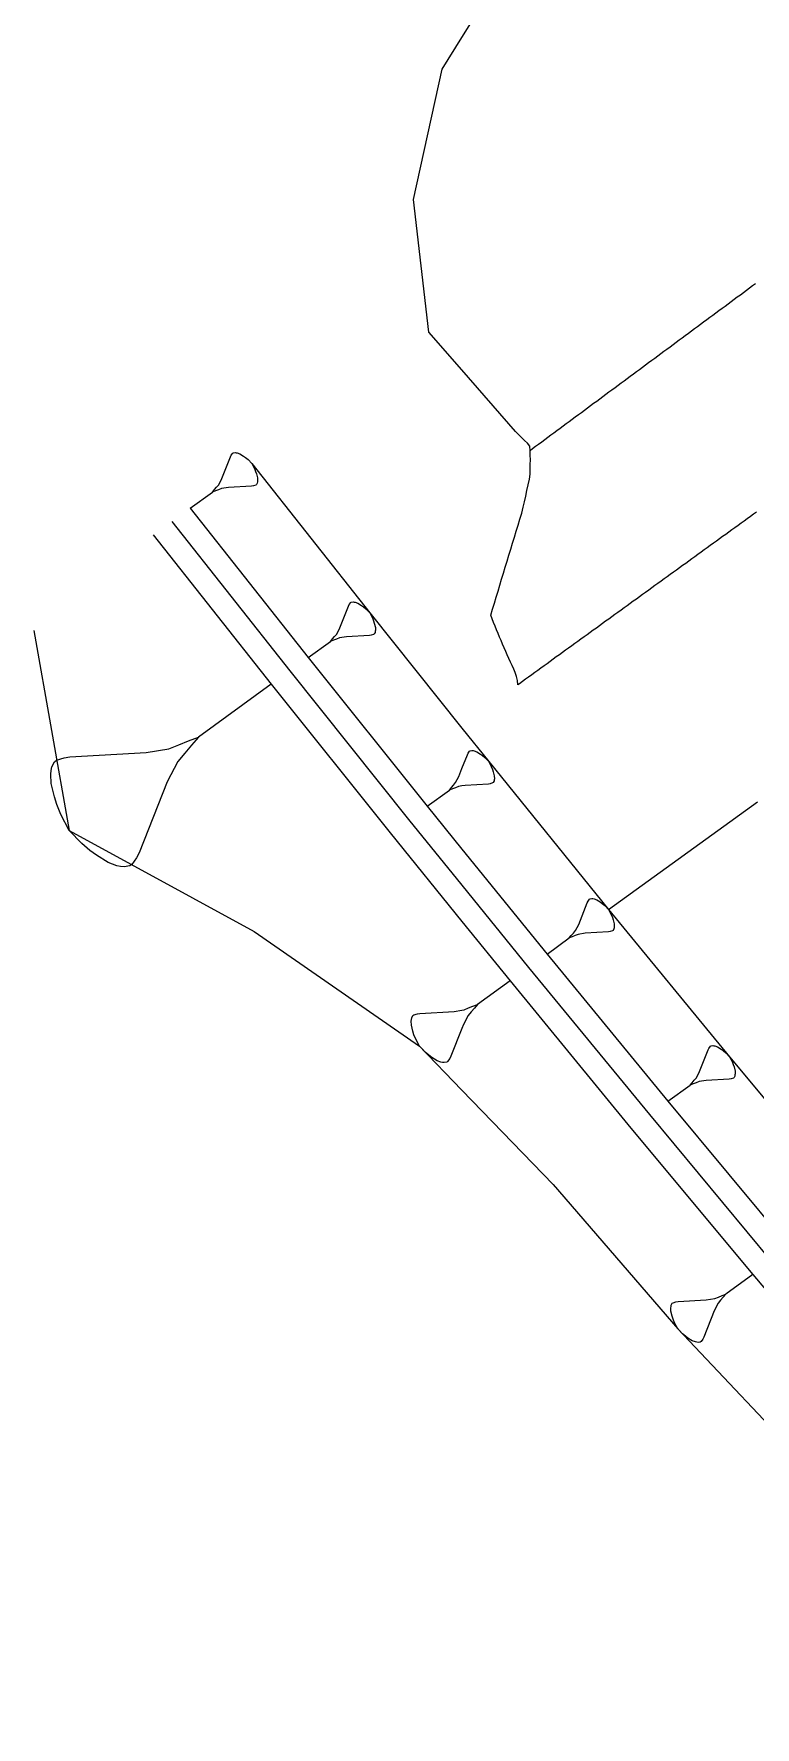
# Model space of a CAD drawing. Extents: x 386889 to 386983, y 803309 to 803473.
# Drawn here: x 386888.74 to 386907.71, y 803406.41 to 803450.93 of the extents above; entities that cross this region are included whole.
import ezdxf

# ---------------------------------------------------------------- set-up
doc = ezdxf.new("R2010")
doc.units = 0
doc.layers.get('0').update_dxf_attribs({"linetype": 'CONTINUOUS'})

msp = doc.modelspace()

# ---------------------------------------------------------------- linework, layer by layer
at = {"color": 7}
for p, q in [((386893.9123, 803439.8081), (386893.9337, 803439.849)), ((386893.9337, 803439.849), (386893.9717, 803439.9019)), ((386893.9717, 803439.9019), (386893.9884, 803439.914)), ((386893.9884, 803439.914), (386894.0339, 803439.9215)), ((386894.0339, 803439.9215), (386894.0627, 803439.9169)), ((386894.0627, 803439.9169), (386894.0915, 803439.9122)), ((386894.0915, 803439.9122), (386894.1611, 803439.8863)), ((386894.1611, 803439.8863), (386894.255, 803439.8269)), ((386893.688, 803439.2387), (386893.9123, 803439.8081)), ((386894.255, 803439.8269), (386894.3079, 803439.7889)), ((386894.3079, 803439.7889), (386894.373, 803439.7341)), ((386894.373, 803439.7341), (386894.4743, 803439.6293)), ((386894.4743, 803439.6293), (386894.5421, 803439.5002)), ((386894.5421, 803439.5002), (386894.5737, 803439.4213)), ((386894.5737, 803439.4213), (386894.5933, 803439.3591)), ((386893.4932, 803438.9452), (386893.5479, 803439.0102)), ((386893.5479, 803439.0102), (386893.6026, 803439.0752)), ((386893.6751, 803438.975), (386893.5962, 803438.9434)), ((386893.6026, 803439.0752), (386893.688, 803439.2387)), ((386893.8571, 803439.0048), (386893.6751, 803438.975)), ((386894.4681, 803439.0396), (386893.8571, 803439.0048)), ((386894.5136, 803439.047), (386894.4681, 803439.0396)), ((386894.5758, 803439.0666), (386894.5136, 803439.047)), ((386894.5925, 803439.0787), (386894.5758, 803439.0666)), ((386894.6139, 803439.1195), (386894.5925, 803439.0787)), ((386894.5933, 803439.3591), (386894.6203, 803439.2514)), ((386894.6185, 803439.1483), (386894.6139, 803439.1195)), ((386894.6231, 803439.1771), (386894.6185, 803439.1483)), ((386894.6203, 803439.2514), (386894.6231, 803439.1771)), ((386892.8537, 803438.4572), (386893.4384, 803438.8801)), ((386893.4384, 803438.8801), (386893.4932, 803438.9452)), ((386893.5173, 803438.9117), (386893.4384, 803438.8801)), ((386893.5962, 803438.9434), (386893.5173, 803438.9117)), ((386896.7904, 803435.3119), (386897.0147, 803435.8812)), ((386897.0147, 803435.8812), (386897.0361, 803435.9221)), ((386897.0361, 803435.9221), (386897.0741, 803435.9751)), ((386897.0741, 803435.9751), (386897.0908, 803435.9872)), ((386897.0908, 803435.9872), (386897.1363, 803435.9946)), ((386897.1363, 803435.9946), (386897.1651, 803435.99)), ((386897.1651, 803435.99), (386897.1939, 803435.9854)), ((386897.1939, 803435.9854), (386897.2635, 803435.9594)), ((386897.2635, 803435.9594), (386897.3574, 803435.9)), ((386897.3574, 803435.9), (386897.4103, 803435.862)), ((386897.4103, 803435.862), (386897.4754, 803435.8073)), ((386897.4754, 803435.8073), (386897.5767, 803435.7024)), ((386897.5767, 803435.7024), (386897.6445, 803435.5734)), ((386897.6445, 803435.5734), (386897.6762, 803435.4944)), ((386897.6762, 803435.4944), (386897.6957, 803435.4322)), ((386897.6957, 803435.4322), (386897.7227, 803435.3245)), ((386895.9561, 803434.5303), (386896.5408, 803434.9532)), ((386896.5408, 803434.9532), (386896.5956, 803435.0183)), ((386896.6197, 803434.9849), (386896.5408, 803434.9532)), ((386896.5956, 803435.0183), (386896.6503, 803435.0833)), ((386896.6986, 803435.0165), (386896.6197, 803434.9849)), ((386896.6503, 803435.0833), (386896.7051, 803435.1484)), ((386896.7775, 803435.0481), (386896.6986, 803435.0165)), ((386896.7051, 803435.1484), (386896.7904, 803435.3119)), ((386896.9595, 803435.078), (386896.7775, 803435.0481)), ((386897.5705, 803435.1127), (386896.9595, 803435.078)), ((386897.616, 803435.1202), (386897.5705, 803435.1127)), ((386897.6782, 803435.1397), (386897.616, 803435.1202)), ((386897.695, 803435.1518), (386897.6782, 803435.1397)), ((386897.7163, 803435.1927), (386897.695, 803435.1518)), ((386897.7209, 803435.2215), (386897.7163, 803435.1927)), ((386897.7255, 803435.2502), (386897.7209, 803435.2215)), ((386897.7227, 803435.3245), (386897.7255, 803435.2502)), ((386894.9837, 803433.8271), (386893.0661, 803432.4402)), ((386892.5485, 803432.2328), (386892.8073, 803432.3365)), ((386892.8073, 803432.3365), (386893.0661, 803432.4402)), ((386893.0661, 803432.4402), (386892.8865, 803432.2269)), ((386889.2811, 803431.7891), (386889.3359, 803431.8287)), ((386889.3359, 803431.8287), (386889.5399, 803431.8928)), ((386889.5399, 803431.8928), (386889.6891, 803431.9173)), ((386889.6891, 803431.9173), (386891.6929, 803432.0313)), ((386891.6929, 803432.0313), (386892.2897, 803432.1291)), ((386892.2897, 803432.1291), (386892.5485, 803432.2328)), ((386892.707, 803432.0137), (386892.5274, 803431.8004)), ((386892.8865, 803432.2269), (386892.707, 803432.0137)), ((386900, 803431.6098), (386900.1432, 803431.9732)), ((386900.1432, 803431.9732), (386900.1645, 803432.0141)), ((386900.1645, 803432.0141), (386900.2026, 803432.067)), ((386900.2026, 803432.067), (386900.2193, 803432.0791)), ((386900.2193, 803432.0791), (386900.2648, 803432.0866)), ((386900.2648, 803432.0866), (386900.2935, 803432.082)), ((386900.2935, 803432.082), (386900.3223, 803432.0773)), ((386900.3223, 803432.0773), (386900.392, 803432.0514)), ((386900.392, 803432.0514), (386900.4858, 803431.992)), ((386900.4858, 803431.992), (386900.5388, 803431.954)), ((386900.5388, 803431.954), (386900.6038, 803431.8992)), ((386900.6038, 803431.8992), (386900.7051, 803431.7944)), ((386889.1808, 803431.4662), (386889.196, 803431.5606)), ((386889.1901, 803431.2226), (386889.1808, 803431.4662)), ((386889.196, 803431.5606), (386889.2112, 803431.6551)), ((386889.2112, 803431.6551), (386889.2811, 803431.7891)), ((386892.5274, 803431.8004), (386892.2476, 803431.2642)), ((386899.8335, 803431.2403), (386899.9188, 803431.4038)), ((386899.9188, 803431.4038), (386900, 803431.6098)), ((386900.7051, 803431.7944), (386900.773, 803431.6653)), ((386900.773, 803431.6653), (386900.8046, 803431.5864)), ((386900.8046, 803431.5864), (386900.8241, 803431.5242)), ((386900.8241, 803431.5242), (386900.8511, 803431.4165)), ((386900.8511, 803431.4165), (386900.854, 803431.3422)), ((386889.2787, 803430.8694), (386889.1901, 803431.2226)), ((386892.2476, 803431.2642), (386891.5119, 803429.3969)), ((386899.0845, 803430.6223), (386899.6693, 803431.0452)), ((386899.6693, 803431.0452), (386899.724, 803431.1103)), ((386899.7482, 803431.0768), (386899.6693, 803431.0452)), ((386899.724, 803431.1103), (386899.7788, 803431.1753)), ((386899.8271, 803431.1085), (386899.7482, 803431.0768)), ((386899.7788, 803431.1753), (386899.8335, 803431.2403)), ((386899.906, 803431.1401), (386899.8271, 803431.1085)), ((386900, 803431.1555), (386899.906, 803431.1401)), ((386900.088, 803431.1699), (386900, 803431.1555)), ((386900.699, 803431.2047), (386900.088, 803431.1699)), ((386900.7445, 803431.2121), (386900.699, 803431.2047)), ((386900.8067, 803431.2317), (386900.7445, 803431.2121)), ((386900.8234, 803431.2438), (386900.8067, 803431.2317)), ((386900.8447, 803431.2846), (386900.8234, 803431.2438)), ((386900.8494, 803431.3134), (386900.8447, 803431.2846)), ((386900.854, 803431.3422), (386900.8494, 803431.3134)), ((386889.3428, 803430.6654), (386889.2787, 803430.8694)), ((386889.4465, 803430.4066), (386889.3428, 803430.6654)), ((386903.8596, 803427.9052), (386907.7754, 803430.7371)), ((386889.6691, 803429.9835), (386889.4465, 803430.4066)), ((386890.0012, 803429.6396), (386889.6691, 803429.9835)), ((386890.2145, 803429.46), (386890.0012, 803429.6396)), ((386890.3882, 803429.3353), (386890.2145, 803429.46)), ((386890.6959, 803429.1406), (386890.3882, 803429.3353)), ((386891.4419, 803429.2629), (386891.3172, 803429.0892)), ((386891.5119, 803429.3969), (386891.4419, 803429.2629)), ((386890.9243, 803429.0555), (386890.6959, 803429.1406)), ((386891.0188, 803429.0403), (386890.9243, 803429.0555)), ((386891.1132, 803429.0251), (386891.0188, 803429.0403)), ((386891.2624, 803429.0496), (386891.1132, 803429.0251)), ((386891.3172, 803429.0892), (386891.2624, 803429.0496)), ((386903.0733, 803427.5146), (386903.2977, 803428.084)), ((386903.2977, 803428.084), (386903.319, 803428.1249)), ((386903.319, 803428.1249), (386903.357, 803428.1778)), ((386903.357, 803428.1778), (386903.3738, 803428.1899)), ((386903.3738, 803428.1899), (386903.4193, 803428.1974)), ((386903.4193, 803428.1974), (386903.448, 803428.1928)), ((386903.448, 803428.1928), (386903.4768, 803428.1881)), ((386903.4768, 803428.1881), (386903.5465, 803428.1622)), ((386903.5465, 803428.1622), (386903.6403, 803428.1028)), ((386903.6403, 803428.1028), (386903.6933, 803428.0648)), ((386903.6933, 803428.0648), (386903.7583, 803428.01)), ((386903.7583, 803428.01), (386903.8596, 803427.9052)), ((386903.8596, 803427.9052), (386903.9275, 803427.7761)), ((386902.988, 803427.3511), (386903.0733, 803427.5146)), ((386903.9275, 803427.7761), (386903.9591, 803427.6972)), ((386903.9591, 803427.6972), (386903.9786, 803427.635)), ((386903.9992, 803427.3954), (386903.9779, 803427.3546)), ((386903.9786, 803427.635), (386904.0056, 803427.5273)), ((386904.0039, 803427.4242), (386903.9992, 803427.3954)), ((386904.0085, 803427.453), (386904.0039, 803427.4242)), ((386904.0056, 803427.5273), (386904.0085, 803427.453)), ((386902.239, 803426.7331), (386902.8238, 803427.156)), ((386902.8238, 803427.156), (386902.8785, 803427.2211)), ((386902.9027, 803427.1876), (386902.8238, 803427.156)), ((386902.8785, 803427.2211), (386902.9333, 803427.2861)), ((386902.9816, 803427.2193), (386902.9027, 803427.1876)), ((386902.9333, 803427.2861), (386902.988, 803427.3511)), ((386903.0605, 803427.2509), (386902.9816, 803427.2193)), ((386903.2425, 803427.2807), (386903.0605, 803427.2509)), ((386903.8535, 803427.3155), (386903.2425, 803427.2807)), ((386903.899, 803427.3229), (386903.8535, 803427.3155)), ((386903.9612, 803427.3425), (386903.899, 803427.3229)), ((386903.9779, 803427.3546), (386903.9612, 803427.3425)), ((386901.2667, 803426.0299), (386900.4075, 803425.4085)), ((386898.7363, 803425.1346), (386898.8277, 803425.1633)), ((386898.8277, 803425.1633), (386898.8946, 803425.1742)), ((386898.8946, 803425.1742), (386899.7923, 803425.2253)), ((386899.7923, 803425.2253), (386900, 803425.2594)), ((386900, 803425.2594), (386900.0597, 803425.2691)), ((386900.0597, 803425.2691), (386900.1756, 803425.3156)), ((386900.2466, 803425.2174), (386900.1662, 803425.1219)), ((386900.1756, 803425.3156), (386900.2916, 803425.3621)), ((386900.3271, 803425.313), (386900.2466, 803425.2174)), ((386900.2916, 803425.3621), (386900.4075, 803425.4085)), ((386900.4075, 803425.4085), (386900.3271, 803425.313)), ((386898.6668, 803424.9722), (386898.6736, 803425.0145)), ((386898.671, 803424.863), (386898.6668, 803424.9722)), ((386898.7107, 803424.7048), (386898.671, 803424.863)), ((386898.6736, 803425.0145), (386898.6804, 803425.0568)), ((386898.6804, 803425.0568), (386898.7118, 803425.1168)), ((386898.7394, 803424.6134), (386898.7107, 803424.7048)), ((386898.7118, 803425.1168), (386898.7363, 803425.1346)), ((386900, 803424.778), (386899.7112, 803424.0451)), ((386900.0408, 803424.8816), (386900, 803424.778)), ((386900.1662, 803425.1219), (386900.0408, 803424.8816)), ((386898.7859, 803424.4974), (386898.7394, 803424.6134)), ((386898.8856, 803424.3079), (386898.7859, 803424.4974)), ((386899.0344, 803424.1538), (386898.8856, 803424.3079)), ((386906.4995, 803424.2545), (386906.5376, 803424.3075)), ((386906.5376, 803424.3075), (386906.5543, 803424.3196)), ((386906.5543, 803424.3196), (386906.5998, 803424.327)), ((386906.5998, 803424.327), (386906.6286, 803424.3224)), ((386906.6286, 803424.3224), (386906.6574, 803424.3178)), ((386906.6574, 803424.3178), (386906.727, 803424.2918)), ((386906.727, 803424.2918), (386906.8209, 803424.2324)), ((386899.13, 803424.0733), (386899.0344, 803424.1538)), ((386899.2078, 803424.0175), (386899.13, 803424.0733)), ((386899.3456, 803423.9302), (386899.2078, 803424.0175)), ((386899.448, 803423.8921), (386899.3456, 803423.9302)), ((386899.4903, 803423.8853), (386899.448, 803423.8921)), ((386899.5326, 803423.8785), (386899.4903, 803423.8853)), ((386899.5994, 803423.8895), (386899.5326, 803423.8785)), ((386899.624, 803423.9072), (386899.5994, 803423.8895)), ((386899.6799, 803423.985), (386899.624, 803423.9072)), ((386899.7112, 803424.0451), (386899.6799, 803423.985)), ((386906.2539, 803423.6443), (386906.4782, 803424.2136)), ((386906.4782, 803424.2136), (386906.4995, 803424.2545)), ((386906.8209, 803424.2324), (386906.8738, 803424.1944)), ((386906.8738, 803424.1944), (386906.9389, 803424.1397)), ((386906.9389, 803424.1397), (386907.0401, 803424.0348)), ((386907.0401, 803424.0348), (386907.108, 803423.9058)), ((386907.108, 803423.9058), (386907.1396, 803423.8268)), ((386907.1396, 803423.8268), (386907.1592, 803423.7646)), ((386906.059, 803423.3507), (386906.1138, 803423.4157)), ((386906.1138, 803423.4157), (386906.1685, 803423.4808)), ((386906.241, 803423.3805), (386906.1621, 803423.3489)), ((386906.1685, 803423.4808), (386906.2539, 803423.6443)), ((386906.423, 803423.4104), (386906.241, 803423.3805)), ((386907.034, 803423.4451), (386906.423, 803423.4104)), ((386907.0795, 803423.4526), (386907.034, 803423.4451)), ((386907.1417, 803423.4721), (386907.0795, 803423.4526)), ((386907.1584, 803423.4842), (386907.1417, 803423.4721)), ((386907.1798, 803423.5251), (386907.1584, 803423.4842)), ((386907.1592, 803423.7646), (386907.1862, 803423.6569)), ((386907.1844, 803423.5539), (386907.1798, 803423.5251)), ((386907.189, 803423.5827), (386907.1844, 803423.5539)), ((386907.1862, 803423.6569), (386907.189, 803423.5827)), ((386905.4196, 803422.8628), (386906.0043, 803423.2857)), ((386906.0043, 803423.2857), (386906.059, 803423.3507)), ((386906.0832, 803423.3173), (386906.0043, 803423.2857)), ((386906.1621, 803423.3489), (386906.0832, 803423.3173)), ((386907.6538, 803418.308), (386906.9407, 803417.7923)), ((386905.5535, 803417.5649), (386905.6294, 803417.5887)), ((386905.6294, 803417.5887), (386905.6849, 803417.5978)), ((386905.6849, 803417.5978), (386906.43, 803417.6402)), ((386906.43, 803417.6402), (386906.6519, 803417.6766)), ((386906.6519, 803417.6766), (386906.7482, 803417.7151)), ((386906.8071, 803417.6336), (386906.7404, 803417.5543)), ((386906.7482, 803417.7151), (386906.8444, 803417.7537)), ((386906.8739, 803417.7129), (386906.8071, 803417.6336)), ((386906.8444, 803417.7537), (386906.9407, 803417.7923)), ((386906.9407, 803417.7923), (386906.8739, 803417.7129)), ((386905.4958, 803417.4301), (386905.5015, 803417.4652)), ((386905.4993, 803417.3395), (386905.4958, 803417.4301)), ((386905.5322, 803417.2081), (386905.4993, 803417.3395)), ((386905.5015, 803417.4652), (386905.5071, 803417.5003)), ((386905.5071, 803417.5003), (386905.5331, 803417.5501)), ((386905.5561, 803417.1322), (386905.5322, 803417.2081)), ((386905.5331, 803417.5501), (386905.5535, 803417.5649)), ((386906.6363, 803417.3549), (386906.3627, 803416.6605)), ((386906.7404, 803417.5543), (386906.6363, 803417.3549)), ((386905.5946, 803417.036), (386905.5561, 803417.1322)), ((386905.6774, 803416.8787), (386905.5946, 803417.036)), ((386905.8009, 803416.7508), (386905.6774, 803416.8787)), ((386905.8802, 803416.684), (386905.8009, 803416.7508)), ((386905.9448, 803416.6376), (386905.8802, 803416.684)), ((386906.0592, 803416.5652), (386905.9448, 803416.6376)), ((386906.1442, 803416.5335), (386906.0592, 803416.5652)), ((386906.1793, 803416.5279), (386906.1442, 803416.5335)), ((386906.2144, 803416.5223), (386906.1793, 803416.5279)), ((386906.2699, 803416.5314), (386906.2144, 803416.5223)), ((386906.2903, 803416.5461), (386906.2699, 803416.5314)), ((386906.3367, 803416.6107), (386906.2903, 803416.5461)), ((386906.3627, 803416.6605), (386906.3367, 803416.6107))]:
    msp.add_line(p, q, dxfattribs=at)
at = {"color": 7, "linetype": 'CONTINUOUS'}
for points in [[(386900, 803450.8323), (386901.3461, 803452.9933)], [(386900, 803442.0924), (386899.1292, 803443.0899), (386898.7263, 803446.5746), (386899.4841, 803450.0041), (386900, 803450.8323)], [(386907.7269, 803444.3596), (386907.6465, 803444.3001), (386907.5661, 803444.2406), (386907.4857, 803444.1811), (386907.4053, 803444.1217), (386907.3249, 803444.0622), (386907.2445, 803444.0027), (386907.1641, 803443.9432), (386907.0837, 803443.8837), (386907.0033, 803443.8242), (386906.9229, 803443.7648), (386906.8425, 803443.7053), (386906.7621, 803443.6458), (386906.6817, 803443.5863), (386906.6013, 803443.5268), (386906.5209, 803443.4674), (386906.4405, 803443.4079), (386906.3601, 803443.3484), (386906.2797, 803443.2889), (386906.1993, 803443.2294), (386906.1189, 803443.17), (386906.0385, 803443.1105), (386905.9581, 803443.051), (386905.8777, 803442.9915), (386905.7973, 803442.932), (386905.7169, 803442.8725), (386905.6365, 803442.8131), (386905.5561, 803442.7536), (386905.4757, 803442.6941), (386905.3953, 803442.6346), (386905.3149, 803442.5751), (386905.2345, 803442.5157), (386905.1541, 803442.4562), (386905.0737, 803442.3967), (386904.9933, 803442.3372), (386904.9129, 803442.2777), (386904.8325, 803442.2182), (386904.7521, 803442.1588), (386904.6717, 803442.0993), (386904.5913, 803442.0398), (386904.5109, 803441.9803), (386904.4305, 803441.9208), (386904.3501, 803441.8614), (386904.2697, 803441.8019), (386904.1893, 803441.7424), (386904.1089, 803441.6829), (386904.0285, 803441.6234), (386903.9481, 803441.564), (386903.8677, 803441.5045), (386903.7873, 803441.445), (386903.7069, 803441.3855), (386903.6265, 803441.326), (386903.5461, 803441.2665), (386903.4657, 803441.2071), (386903.3853, 803441.1476), (386903.3049, 803441.0881), (386903.2245, 803441.0286), (386903.1441, 803440.9691), (386903.0637, 803440.9097), (386902.9833, 803440.8502), (386902.9029, 803440.7907), (386902.8225, 803440.7312), (386902.7421, 803440.6717), (386902.6617, 803440.6123), (386902.5813, 803440.5528), (386902.5009, 803440.4933), (386902.4205, 803440.4338), (386902.3401, 803440.3743), (386902.2597, 803440.3148), (386902.1793, 803440.2554), (386902.0989, 803440.1959), (386902.0185, 803440.1364), (386901.9381, 803440.0769), (386901.8577, 803440.0174), (386901.7931, 803439.9697)], [(386901.4711, 803433.8122), (386901.4643, 803433.9308), (386901.4359, 803434.0337), (386901.4043, 803434.1342), (386901.3618, 803434.2269), (386901.3195, 803434.3197), (386901.2775, 803434.4128), (386901.2358, 803434.506), (386901.1943, 803434.5994), (386901.1531, 803434.693), (386901.1121, 803434.7868), (386901.0714, 803434.8808), (386901.0311, 803434.975), (386900.9909, 803435.0694), (386900.9511, 803435.164), (386900.9116, 803435.2589), (386900.8724, 803435.354), (386900.8335, 803435.4493), (386900.795, 803435.5448), (386900.7568, 803435.6406), (386900.8049, 803435.7988), (386900.8531, 803435.9571), (386900.9012, 803436.1153), (386900.9494, 803436.2736), (386900.9975, 803436.4319), (386901.0457, 803436.5901), (386901.0938, 803436.7484), (386901.142, 803436.9066), (386901.1901, 803437.0649), (386901.2383, 803437.2232), (386901.2864, 803437.3814), (386901.3346, 803437.5397), (386901.3827, 803437.698), (386901.4309, 803437.8562), (386901.479, 803438.0145), (386901.5272, 803438.1727), (386901.5753, 803438.331), (386901.6119, 803438.4809), (386901.6451, 803438.6283), (386901.6783, 803438.7758), (386901.7115, 803438.9232), (386901.7448, 803439.0707), (386901.778, 803439.2181), (386901.7964, 803439.3549), (386901.7977, 803439.4793), (386901.799, 803439.6036), (386901.8003, 803439.728), (386901.7975, 803439.8494), (386901.7931, 803439.9697), (386901.7888, 803440.09), (386901.7212, 803440.1645), (386901.6498, 803440.2362), (386901.5783, 803440.3079), (386901.5069, 803440.3797), (386901.4354, 803440.4514), (386901.4127, 803440.4744), (386900, 803442.0924)], [(386892.3675, 803438.1056), (386895.4699, 803434.1787), (386898.5983, 803430.2707), (386900, 803428.5426)], [(386892.8537, 803438.4572), (386895.9561, 803434.5303), (386899.0845, 803430.6223), (386900, 803429.4936)], [(386907.7505, 803438.3551), (386907.6695, 803438.2965), (386907.5885, 803438.2379), (386907.5075, 803438.1793), (386907.4264, 803438.1207), (386907.3454, 803438.0621), (386907.2644, 803438.0034), (386907.1834, 803437.9448), (386907.1023, 803437.8862), (386907.0213, 803437.8276), (386906.9403, 803437.769), (386906.8592, 803437.7103), (386906.7782, 803437.6517), (386906.6972, 803437.5931), (386906.6162, 803437.5345), (386906.5351, 803437.4759), (386906.4541, 803437.4172), (386906.3731, 803437.3586), (386906.2921, 803437.3), (386906.211, 803437.2414), (386906.13, 803437.1828), (386906.049, 803437.1241), (386905.968, 803437.0655), (386905.8869, 803437.0069), (386905.8059, 803436.9483), (386905.7249, 803436.8897), (386905.6438, 803436.8311), (386905.5628, 803436.7724), (386905.4818, 803436.7138), (386905.4008, 803436.6552), (386905.3197, 803436.5966), (386905.2387, 803436.538), (386905.1577, 803436.4793), (386905.0767, 803436.4207), (386904.9956, 803436.3621), (386904.9146, 803436.3035), (386904.8336, 803436.2449), (386904.7526, 803436.1862), (386904.6715, 803436.1276), (386904.5905, 803436.069), (386904.5095, 803436.0104), (386904.4284, 803435.9518), (386904.3474, 803435.8931), (386904.2664, 803435.8345), (386904.1854, 803435.7759), (386904.1043, 803435.7173), (386904.0233, 803435.6587), (386903.9423, 803435.6001), (386903.8613, 803435.5414), (386903.7802, 803435.4828), (386903.6992, 803435.4242), (386903.6182, 803435.3656), (386903.5372, 803435.307), (386903.4561, 803435.2483), (386903.3751, 803435.1897), (386903.2941, 803435.1311), (386903.213, 803435.0725), (386903.132, 803435.0139), (386903.051, 803434.9552), (386902.97, 803434.8966), (386902.8889, 803434.838), (386902.8079, 803434.7794), (386902.7269, 803434.7208), (386902.6459, 803434.6621), (386902.5648, 803434.6035), (386902.4838, 803434.5449), (386902.4028, 803434.4863), (386902.3218, 803434.4277), (386902.2407, 803434.3691), (386902.1597, 803434.3104), (386902.0787, 803434.2518), (386901.9976, 803434.1932), (386901.9166, 803434.1346), (386901.8356, 803434.076), (386901.7546, 803434.0173), (386901.6735, 803433.9587), (386901.5925, 803433.9001), (386901.5115, 803433.8415), (386901.4711, 803433.8122)], [(386888.7383, 803435.2398), (386889.6691, 803429.9835), (386894.5303, 803427.3286), (386898.8856, 803424.3079), (386900, 803423.1559)], [(386900, 803429.4936), (386902.239, 803426.7331), (386905.4196, 803422.8628), (386908.6261, 803419.0112), (386911.8588, 803415.1785), (386915.1174, 803411.3647), (386918.4021, 803407.5697), (386918.9527, 803406.9383), (386921.3452, 803404.2975), (386924.1738, 803401.0559), (386925.01, 803400)], [(386900, 803428.5426), (386901.7528, 803426.3815), (386904.9334, 803422.5111), (386908.14, 803418.6596), (386911.3726, 803414.8269), (386914.6313, 803411.0131), (386917.916, 803407.2181), (386918.4665, 803406.5867), (386920.8491, 803403.96), (386923.6664, 803400.7357), (386924.2497, 803400)], [(386903.8596, 803427.9052), (386907.0401, 803424.0348), (386910.2467, 803420.1833), (386913.4794, 803416.3506), (386916.738, 803412.5367), (386920.0227, 803408.7417), (386920.5733, 803408.1104), (386922.9988, 803405.4225), (386925.8652, 803402.1232), (386927.5399, 803400)], [(386900, 803423.1559), (386902.3978, 803420.6773), (386905.6774, 803416.8787), (386909.146, 803413.2166), (386912.63, 803409.5658), (386915.9714, 803405.8117), (386916.5139, 803405.1746), (386918.8293, 803402.5858), (386921.0579, 803400)]]:
    msp.add_lwpolyline(points, dxfattribs=at)
at = {"color": 1, "linetype": 'CONTINUOUS'}
for points in [[(386894.4743, 803439.6293), (386897.5767, 803435.7024), (386900, 803432.6752)], [(386891.8813, 803437.754), (386894.9837, 803433.8271), (386898.1122, 803429.9191), (386900, 803427.5916)], [(386900, 803432.6752), (386900.7051, 803431.7944), (386903.8596, 803427.9052)], [(386900, 803427.5916), (386901.2667, 803426.0299), (386904.4472, 803422.1595), (386907.6538, 803418.308), (386910.8864, 803414.4753), (386914.1451, 803410.6615), (386917.4298, 803406.8664), (386917.9803, 803406.2351), (386920.353, 803403.6225), (386923.159, 803400.4155), (386923.4889, 803400)]]:
    msp.add_lwpolyline(points, dxfattribs=at)

doc.saveas('drawing.dxf')
